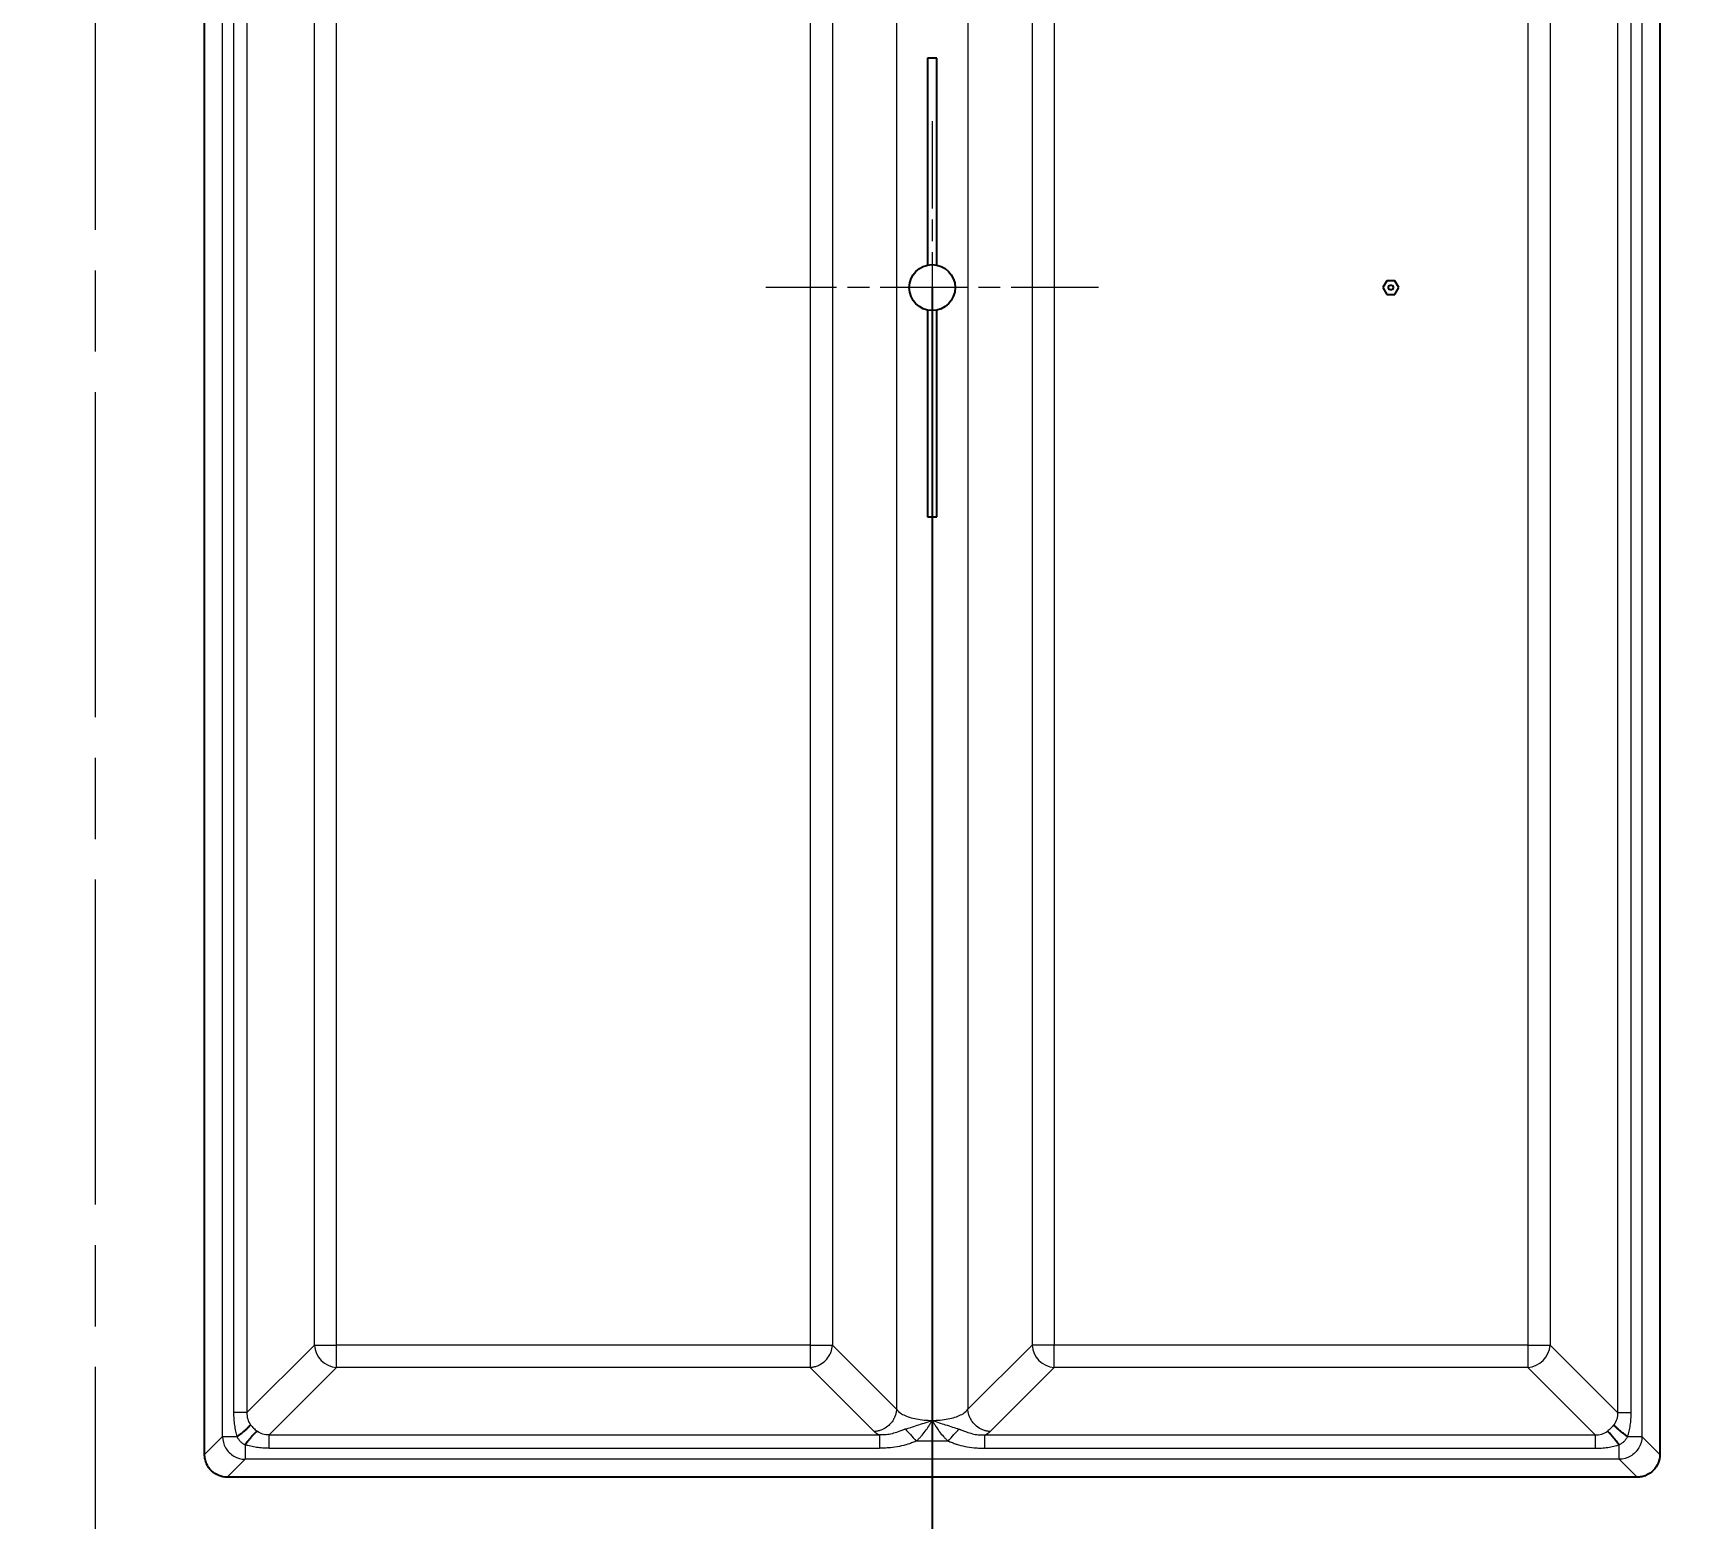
# Model space of a CAD drawing. Header units: millimetres. Extents: x 0 to 1486, y 0 to 1051.
# Drawn here: x 643.4 to 679.69, y 170.41 to 202.79 of the extents above; entities that cross this region are included whole.
import ezdxf

# ---------------------------------------------------------------- set-up
doc = ezdxf.new("R2010")
doc.units = ezdxf.units.MM
doc.header["$LTSCALE"] = 1.25
doc.linetypes.add('CHAIN', pattern=[0.3543, 0.2362, -0.0295, 0.0591, -0.0295])
for name, color, linetype, lineweight, true_color in [('Bemaßungen(DIN)', 7, 'Continuous', 5, 0x262659), ('Mittellinie(DIN)', 7, 'CHAIN', 15, 0x262659), ('Mittelpunktmarkierung(DIN)', 7, 'Continuous', 9, 0x262659), ('Sichtbare Kanten(DIN)', 7, 'Continuous', 25, 0x262659), ('Sichtbare tangentiale Kanten(DIN)', 7, 'Continuous', 15, 0x1a1a3e)]:
    doc.layers.add(name, color=color, linetype=linetype, lineweight=lineweight, true_color=true_color)
doc.styles.add('Aktuell-DINGroßer Text', font='arial.ttf')
doc.dimstyles.new('STANDARD-DIN', dxfattribs={"dimscale": 1.25, "dimtxt": 5.25, "dimasz": 2.5, "dimexe": 3.175, "dimexo": 0, "dimgap": 0.8, "dimtad": 1, "dimrnd": 1e-08, "dimtxsty": 'Aktuell-DINGroßer Text', "dimcen": 0.09, "dimdle": 10, "dimclrd": 256, "dimclre": 256, "dimclrt": 256, "dimazin": 2, "dimtfac": 0.666667, "dimtmove": 0, "dimatfit": 3, "dimfxl": 1, "dimtolj": 1, "dimlwd": 25, "dimlwe": 25, "dimarcsym": 0})

# ---------------------------------------------------------------- blocks, each defined once
blk = doc.blocks.new('_DotSmall')
at = {"color": 0, "linetype": 'ByBlock', "const_width": 0.5}
blk.add_lwpolyline([(-0.0625, 0, 1), (0.0625, 0, 1)], format="xyb", close=True, dxfattribs=at)
blk = doc.blocks.new('*D112')
at = {"layer": 'Bemaßungen(DIN)', "color": 250, "linetype": 'Continuous', "lineweight": 25, "true_color": 0x3f3f3f, "transparency": 16777216}
for p, q in [((626.498, 197.249), (626.498, 74.53)), ((662.998, 197.249), (662.998, 74.53)), ((626.498, 78.499), (662.998, 78.499))]:
    blk.add_line(p, q, dxfattribs=at)
at = {"layer": 'Defpoints', "color": 0, "linetype": 'Continuous', "transparency": 16777216}
for p in [(626.498, 197.249), (662.998, 197.249), (662.998, 78.499)]:
    blk.add_point(p, dxfattribs=at)
at = {"layer": 'Bemaßungen(DIN)', "color": 250, "linetype": 'Continuous', "lineweight": 25, "true_color": 0x3f3f3f, "transparency": 16777216, "xscale": 3.125, "yscale": 3.125, "zscale": 3.125, "rotation": 180}
blk.add_blockref('_DotSmall', (626.498, 78.499), dxfattribs=at)
at = {"layer": 'Bemaßungen(DIN)', "color": 250, "linetype": 'Continuous', "lineweight": 25, "true_color": 0x3f3f3f, "transparency": 16777216, "xscale": 3.125, "yscale": 3.125, "zscale": 3.125}
blk.add_blockref('_DotSmall', (662.998, 78.499), dxfattribs=at)
at = {"layer": 'Bemaßungen(DIN)', "color": 179, "linetype": 'Continuous', "lineweight": 25, "true_color": 0x262659, "transparency": 16777216, "insert": (642.214, 86.061), "char_height": 6.5625, "attachment_point": 1, "style": 'Aktuell-DINGroßer Text'}
blk.add_mtext('\\A1; \\fArial|b0|i0;{\\H6.5625; }', dxfattribs=at)
blk = doc.blocks.new('*D113')
at = {"layer": 'Bemaßungen(DIN)', "color": 250, "linetype": 'Continuous', "lineweight": 25, "true_color": 0x3f3f3f, "transparency": 16777216}
for p, q in [((662.998, 197.249), (662.998, 74.53)), ((696.498, 197.249), (696.498, 74.53)), ((662.998, 78.499), (696.498, 78.499))]:
    blk.add_line(p, q, dxfattribs=at)
at = {"layer": 'Defpoints', "color": 0, "linetype": 'Continuous', "transparency": 16777216}
for p in [(662.998, 197.249), (696.498, 197.249), (696.498, 78.499)]:
    blk.add_point(p, dxfattribs=at)
at = {"layer": 'Bemaßungen(DIN)', "color": 250, "linetype": 'Continuous', "lineweight": 25, "true_color": 0x3f3f3f, "transparency": 16777216, "xscale": 3.125, "yscale": 3.125, "zscale": 3.125, "rotation": 180}
blk.add_blockref('_DotSmall', (662.998, 78.499), dxfattribs=at)
at = {"layer": 'Bemaßungen(DIN)', "color": 250, "linetype": 'Continuous', "lineweight": 25, "true_color": 0x3f3f3f, "transparency": 16777216, "xscale": 3.125, "yscale": 3.125, "zscale": 3.125}
blk.add_blockref('_DotSmall', (696.498, 78.499), dxfattribs=at)
at = {"layer": 'Bemaßungen(DIN)', "color": 179, "linetype": 'Continuous', "lineweight": 25, "true_color": 0x262659, "transparency": 16777216, "insert": (665.668, 87.386), "char_height": 6.5625, "attachment_point": 1, "style": 'Aktuell-DINGroßer Text'}
blk.add_mtext('\\A1;33,5{\\H4.375;±0,1}', dxfattribs=at)
blk = doc.blocks.new('*D126')
at = {"layer": 'Bemaßungen(DIN)', "color": 250, "linetype": 'Continuous', "lineweight": 25, "true_color": 0x3f3f3f, "transparency": 16777216}
for p, q in [((626.498, 193.624), (626.498, 102.655)), ((662.998, 193.624), (662.998, 102.655)), ((629.623, 106.624), (659.873, 106.624))]:
    blk.add_line(p, q, dxfattribs=at)
at = {"layer": 'Bemaßungen(DIN)', "color": 250, "linetype": 'Continuous', "true_color": 0x3f3f3f, "transparency": 16777216}
for points in [[(629.623, 107.145), (629.623, 106.103), (626.498, 106.624)], [(659.873, 107.145), (659.873, 106.103), (662.998, 106.624)]]:
    blk.add_solid(points, dxfattribs=at)
at = {"layer": 'Defpoints', "color": 0, "linetype": 'Continuous', "transparency": 16777216}
for p in [(626.498, 193.624), (662.998, 193.624), (662.998, 106.624)]:
    blk.add_point(p, dxfattribs=at)
at = {"layer": 'Bemaßungen(DIN)', "color": 179, "linetype": 'Continuous', "lineweight": 25, "true_color": 0x262659, "transparency": 16777216, "insert": (630.655, 115.511), "char_height": 6.5625, "attachment_point": 1, "style": 'Aktuell-DINGroßer Text'}
blk.add_mtext('\\A1;36,5{\\H4.375;±0,1}', dxfattribs=at)

msp = doc.modelspace()

# ---------------------------------------------------------------- linework, layer by layer
at = {"layer": 'Mittellinie(DIN)', "ltscale": 23.990969}
msp.add_line((644.7485, 418.0922), (644.7485, 136.0435), dxfattribs=at)
at = {"layer": 'Mittelpunktmarkierung(DIN)', "linetype": 'CHAIN', "ltscale": 6.444903}
for p, q in [((662.9985, 200.8739), (662.9985, 193.6239)), ((666.6235, 197.2489), (659.3735, 197.2489))]:
    msp.add_line(p, q, dxfattribs=at)
at = {"layer": 'Sichtbare Kanten(DIN)'}
for p, q in [((647.1335, 171.809), (647.1335, 222.6887)), ((678.8635, 222.6887), (678.8635, 171.809)), ((662.8985, 202.2489), (662.8985, 197.7388)), ((663.0985, 202.2489), (662.8985, 202.2489)), ((663.0985, 197.7388), (663.0985, 202.2489)), ((672.9119, 197.3989), (672.8253, 197.2489)), ((672.8253, 197.2489), (672.9119, 197.0989)), ((673.0851, 197.3989), (672.9119, 197.3989)), ((672.9119, 197.0989), (673.0851, 197.0989)), ((672.9407, 197.2489), (672.9696, 197.2989)), ((672.9696, 197.1989), (672.9407, 197.2489)), ((672.9696, 197.2989), (673.0273, 197.2989)), ((673.0273, 197.1989), (672.9696, 197.1989)), ((673.0273, 197.2989), (673.0562, 197.2489)), ((673.0562, 197.2489), (673.0273, 197.1989)), ((673.1717, 197.2489), (673.0851, 197.3989)), ((673.0851, 197.0989), (673.1717, 197.2489)), ((662.8985, 196.759), (662.8985, 192.2489)), ((663.0985, 192.2489), (663.0985, 196.759)), ((662.8985, 192.2489), (663.0985, 192.2489)), ((678.3683, 171.3139), (647.6286, 171.3139))]:
    msp.add_line(p, q, dxfattribs=at)
msp.add_circle((662.9985, 197.2489), 0.5, dxfattribs=at)
for points, knots in [([(647.8397, 172.1991), (647.8555, 172.2108), (647.8711, 172.2224), (647.8864, 172.234), (647.9054, 172.2485), (647.924, 172.2629), (647.9417, 172.2769), (647.9524, 172.2854), (647.9628, 172.2937), (647.9728, 172.3019), (647.993, 172.3183), (648.0119, 172.3341), (648.0292, 172.3492), (648.0466, 172.3642), (648.0623, 172.3784), (648.0763, 172.3916), (648.0833, 172.3982), (648.0898, 172.4045), (648.0959, 172.4106), (648.1059, 172.4206), (648.1147, 172.4299), (648.122, 172.4383), (648.1279, 172.4451), (648.1328, 172.4512), (648.1368, 172.4567)], [-1.0769104, -1.0769104, -1.0769104, -1.0769104, -0.9572537, -0.9572537, -0.9572537, -0.8077, -0.8077, -0.8077, -0.7179403, -0.7179403, -0.7179403, -0.5384552, -0.5384552, -0.5384552, -0.3589701, -0.3589701, -0.3589701, -0.2692104, -0.2692104, -0.2692104, -0.1196567, -0.1196567, -0.1196567, 0, 0, 0, 0]), ([(678.1573, 172.1991), (678.1414, 172.2108), (678.1258, 172.2224), (678.1106, 172.234), (678.0915, 172.2485), (678.073, 172.2629), (678.0552, 172.2769), (678.0445, 172.2854), (678.0342, 172.2937), (678.0241, 172.3019), (678.0039, 172.3183), (677.985, 172.3341), (677.9677, 172.3492), (677.9504, 172.3642), (677.9346, 172.3784), (677.9206, 172.3916), (677.9136, 172.3982), (677.9071, 172.4045), (677.9011, 172.4106), (677.891, 172.4206), (677.8822, 172.4299), (677.8749, 172.4383), (677.869, 172.4451), (677.8641, 172.4512), (677.8601, 172.4567)], [-1.0769104, -1.0769104, -1.0769104, -1.0769104, -0.9572537, -0.9572537, -0.9572537, -0.8077, -0.8077, -0.8077, -0.7179403, -0.7179403, -0.7179403, -0.5384552, -0.5384552, -0.5384552, -0.3589701, -0.3589701, -0.3589701, -0.2692104, -0.2692104, -0.2692104, -0.1196567, -0.1196567, -0.1196567, 0, 0, 0, 0]), ([(648.0187, 172.0201), (648.0304, 172.0359), (648.042, 172.0515), (648.0536, 172.0668), (648.0681, 172.0858), (648.0825, 172.1044), (648.0965, 172.1221), (648.105, 172.1328), (648.1133, 172.1432), (648.1215, 172.1532), (648.1379, 172.1734), (648.1537, 172.1923), (648.1687, 172.2096), (648.1838, 172.227), (648.198, 172.2427), (648.2112, 172.2567), (648.2178, 172.2637), (648.2241, 172.2702), (648.2302, 172.2763), (648.2402, 172.2863), (648.2495, 172.2951), (648.2579, 172.3024), (648.2647, 172.3083), (648.2708, 172.3132), (648.2763, 172.3172)], [-1.0769104, -1.0769104, -1.0769104, -1.0769104, -0.9572537, -0.9572537, -0.9572537, -0.8077, -0.8077, -0.8077, -0.7179403, -0.7179403, -0.7179403, -0.5384552, -0.5384552, -0.5384552, -0.3589701, -0.3589701, -0.3589701, -0.2692104, -0.2692104, -0.2692104, -0.1196567, -0.1196567, -0.1196567, 0, 0, 0, 0]), ([(677.9782, 172.0201), (677.9666, 172.0359), (677.9549, 172.0515), (677.9433, 172.0668), (677.9288, 172.0858), (677.9145, 172.1044), (677.9004, 172.1221), (677.892, 172.1328), (677.8836, 172.1432), (677.8754, 172.1532), (677.859, 172.1734), (677.8432, 172.1923), (677.8282, 172.2096), (677.8131, 172.227), (677.7989, 172.2427), (677.7857, 172.2567), (677.7791, 172.2637), (677.7728, 172.2702), (677.7668, 172.2763), (677.7567, 172.2863), (677.7474, 172.2951), (677.739, 172.3024), (677.7323, 172.3083), (677.7261, 172.3132), (677.7206, 172.3172)], [-1.0769104, -1.0769104, -1.0769104, -1.0769104, -0.9572537, -0.9572537, -0.9572537, -0.8077, -0.8077, -0.8077, -0.7179403, -0.7179403, -0.7179403, -0.5384552, -0.5384552, -0.5384552, -0.3589701, -0.3589701, -0.3589701, -0.2692104, -0.2692104, -0.2692104, -0.1196567, -0.1196567, -0.1196567, 0, 0, 0, 0]), ([(647.6286, 171.3139), (647.5646, 171.3139), (647.5002, 171.3263), (647.3823, 171.3741), (647.3286, 171.4091), (647.2377, 171.4972), (647.201, 171.5501), (647.1616, 171.6397), (647.1511, 171.6727), (647.1371, 171.7401), (647.1335, 171.7746), (647.1335, 171.809)], [0, 0, 0, 0, 0.019193526, 0.019193526, 0.038166014, 0.038166014, 0.057250771, 0.057250771, 0.067667509, 0.067667509, 0.078108379, 0.078108379, 0.078108379, 0.078108379]), ([(678.8635, 171.809), (678.8635, 171.745), (678.851, 171.6806), (678.8033, 171.5627), (678.7683, 171.509), (678.6801, 171.4181), (678.6272, 171.3814), (678.5376, 171.342), (678.5046, 171.3315), (678.4372, 171.3175), (678.4028, 171.3139), (678.3683, 171.3139)], [0, 0, 0, 0, 0.019193526, 0.019193526, 0.038166014, 0.038166014, 0.057250771, 0.057250771, 0.067667509, 0.067667509, 0.078108379, 0.078108379, 0.078108379, 0.078108379])]:
    msp.add_open_spline(points, degree=3, knots=knots, dxfattribs=at)
at = {"layer": 'Sichtbare tangentiale Kanten(DIN)'}
for p, q in [((647.5236, 172.1991), (647.5236, 222.2986)), ((678.4734, 222.2986), (678.4734, 172.1991)), ((647.7644, 221.7758), (647.7644, 172.722)), ((648.056, 221.7758), (648.056, 172.722)), ((677.9409, 221.7758), (677.9409, 172.722)), ((678.2325, 221.7758), (678.2325, 172.722)), ((662.2216, 221.7024), (662.2216, 172.7953)), ((663.7753, 221.7024), (663.7753, 172.7953)), ((649.5271, 174.193), (649.5271, 220.3047)), ((650.0126, 174.193), (650.0126, 220.3047)), ((660.3365, 220.3047), (660.3365, 174.193)), ((660.8221, 220.3047), (660.8221, 174.193)), ((665.1749, 220.3047), (665.1749, 174.193)), ((665.6604, 220.3047), (665.6604, 174.193)), ((675.9843, 220.3047), (675.9843, 174.193)), ((676.4699, 220.3047), (676.4699, 174.193)), ((648.056, 172.722), (649.5271, 174.193)), ((649.5271, 174.193), (650.0126, 174.193)), ((660.3365, 174.193), (650.0126, 174.193)), ((650.0126, 173.7075), (650.0126, 174.193)), ((660.3365, 174.193), (660.3365, 173.7075)), ((660.3365, 174.193), (660.8221, 174.193)), ((660.8221, 174.193), (662.2216, 172.7953)), ((665.1749, 174.193), (663.7753, 172.7953)), ((665.6604, 174.193), (665.1749, 174.193)), ((675.9843, 174.193), (665.6604, 174.193)), ((665.6604, 173.7075), (665.6604, 174.193)), ((675.9843, 174.193), (676.4699, 174.193)), ((675.9843, 174.193), (675.9843, 173.7075)), ((677.9409, 172.722), (676.4699, 174.193)), ((648.5416, 172.2364), (650.0126, 173.7075)), ((660.3365, 173.7075), (650.0126, 173.7075)), ((660.3365, 173.7075), (661.7361, 172.3097)), ((665.6604, 173.7075), (664.2608, 172.3097)), ((675.9843, 173.7075), (665.6604, 173.7075)), ((677.4553, 172.2364), (675.9843, 173.7075)), ((648.056, 172.722), (647.7644, 172.722)), ((677.9409, 172.722), (678.2325, 172.722)), ((647.1335, 171.809), (647.5236, 172.1991)), ((648.5416, 172.2364), (661.85, 172.2364)), ((648.5416, 171.9449), (648.5416, 172.2364)), ((661.85, 172.2364), (661.85, 171.9449)), ((663.3459, 172.1001), (662.6512, 172.1001)), ((664.147, 172.2364), (677.4553, 172.2364)), ((664.147, 171.9449), (664.147, 172.2364)), ((677.4553, 172.2364), (677.4553, 171.9449)), ((678.1573, 172.1991), (678.4734, 172.1991)), ((678.8635, 171.809), (678.4734, 172.1991)), ((647.6286, 171.3139), (648.0187, 171.704)), ((677.9782, 171.704), (648.0187, 171.704)), ((648.5416, 171.9449), (661.85, 171.9449)), ((664.147, 171.9449), (677.4553, 171.9449)), ((678.3683, 171.3139), (677.9782, 171.704))]:
    msp.add_line(p, q, dxfattribs=at)
for centre, major_axis, ratio, start_param, end_param in [((650.0126, 174.193), (0.3536, -0.3536), 0.9446321, 3.9554703, 5.4693077), ((665.6604, 174.193), (0.3533, -0.3538), 0.9445654, 3.9561594, 5.4699263), ((675.9843, 174.193), (-0.3536, -0.3536), 0.9446321, 0.8138776, 2.327715), ((662.7928, 172.3683), (1.094, -0.0179), 0.2634519, 3.4077328, 3.677844), ((662.6512, 172.1001), (0.3344, -0.3717), 0.0000692, 3.9311732, 4.7123471), ((663.3458, 172.1), (0.3343, 0.3717), 0.0000692, 4.7125872, 5.493443), ((663.2041, 172.3683), (1.094, 0.0179), 0.2634519, 5.746934, 6.0170452)]:
    msp.add_ellipse(centre, major_axis=major_axis, ratio=ratio, start_param=start_param, end_param=end_param, dxfattribs=at)
for points, knots in [([(660.3365, 173.7075), (660.3482, 173.7081), (660.3599, 173.7092), (660.3716, 173.7107), (660.3949, 173.7138), (660.418, 173.7185), (660.4409, 173.7248), (660.4665, 173.7319), (660.4918, 173.741), (660.5162, 173.7521), (660.5244, 173.7557), (660.5324, 173.7597), (660.5404, 173.7638), (660.5881, 173.7885), (660.6322, 173.8208), (660.6705, 173.8591), (660.7087, 173.8973), (660.741, 173.9414), (660.7657, 173.9892), (660.7699, 173.9971), (660.7738, 174.0052), (660.7775, 174.0133), (660.7885, 174.0378), (660.7977, 174.063), (660.8048, 174.0887), (660.8111, 174.1115), (660.8158, 174.1347), (660.8188, 174.158), (660.8203, 174.1697), (660.8214, 174.1813), (660.8221, 174.193)], [0, 0, 0, 0, 0.0720856, 0.0720856, 0.0720856, 0.2162567, 0.2162567, 0.2162567, 0.3784425, 0.3784425, 0.3784425, 0.4325134, 0.4325134, 0.4325134, 0.7568985, 0.7568985, 0.7568985, 1.0812835, 1.0812835, 1.0812835, 1.1353545, 1.1353545, 1.1353545, 1.2975402, 1.2975402, 1.2975402, 1.4417114, 1.4417114, 1.4417114, 1.5137969, 1.5137969, 1.5137969, 1.5137969]), ([(662.2216, 172.7953), (662.2209, 172.7836), (662.2198, 172.7719), (662.2183, 172.7603), (662.2153, 172.737), (662.2106, 172.7138), (662.2043, 172.691), (662.1972, 172.6653), (662.1881, 172.64), (662.177, 172.6156), (662.1733, 172.6075), (662.1694, 172.5994), (662.1653, 172.5914), (662.1488, 172.5596), (662.1289, 172.5294), (662.1062, 172.5015), (662.0948, 172.4875), (662.0828, 172.4741), (662.07, 172.4613), (662.0573, 172.4486), (662.0439, 172.4365), (662.0299, 172.4251), (661.995, 172.3967), (661.9565, 172.3728), (661.9158, 172.3543), (661.8913, 172.3433), (661.8661, 172.3341), (661.8404, 172.327), (661.8176, 172.3207), (661.7944, 172.316), (661.7711, 172.313), (661.7594, 172.3115), (661.7478, 172.3104), (661.7361, 172.3097)], [-1.5137969, -1.5137969, -1.5137969, -1.5137969, -1.4417114, -1.4417114, -1.4417114, -1.2975402, -1.2975402, -1.2975402, -1.1353545, -1.1353545, -1.1353545, -1.0812835, -1.0812835, -1.0812835, -0.8650268, -0.8650268, -0.8650268, -0.7568985, -0.7568985, -0.7568985, -0.6487701, -0.6487701, -0.6487701, -0.3784425, -0.3784425, -0.3784425, -0.2162567, -0.2162567, -0.2162567, -0.0720856, -0.0720856, -0.0720856, 0, 0, 0, 0]), ([(662.2216, 172.7953), (662.2428, 172.761), (662.2785, 172.7281), (662.3265, 172.6983), (662.3425, 172.6884), (662.3598, 172.6788), (662.3785, 172.6697), (662.4158, 172.6514), (662.4583, 172.6348), (662.5049, 172.6203), (662.5515, 172.6057), (662.6023, 172.5932), (662.6557, 172.5831), (662.7625, 172.5629), (662.8803, 172.5523), (662.9985, 172.5523)], [-1.0975594, -1.0975594, -1.0975594, -1.0975594, -0.8232491, -0.8232491, -0.8232491, -0.7317063, -0.7317063, -0.7317063, -0.5486389, -0.5486389, -0.5486389, -0.3658531, -0.3658531, -0.3658531, 0, 0, 0, 0]), ([(662.9985, 172.5523), (663.1166, 172.5523), (663.2344, 172.5629), (663.3412, 172.5831), (663.3946, 172.5932), (663.4454, 172.6057), (663.492, 172.6203), (663.5387, 172.6348), (663.5811, 172.6514), (663.6184, 172.6697), (663.6371, 172.6788), (663.6544, 172.6884), (663.6704, 172.6983), (663.7184, 172.7281), (663.7541, 172.761), (663.7753, 172.7953)], [0, 0, 0, 0, 0.3658531, 0.3658531, 0.3658531, 0.5486389, 0.5486389, 0.5486389, 0.7317063, 0.7317063, 0.7317063, 0.8232491, 0.8232491, 0.8232491, 1.0975594, 1.0975594, 1.0975594, 1.0975594]), ([(664.2608, 172.3097), (664.2492, 172.3104), (664.2375, 172.3115), (664.2258, 172.313), (664.2025, 172.316), (664.1793, 172.3207), (664.1565, 172.327), (664.1308, 172.3341), (664.1056, 172.3433), (664.0812, 172.3543), (664.0404, 172.3728), (664.0019, 172.3967), (663.967, 172.4251), (663.953, 172.4365), (663.9396, 172.4486), (663.9269, 172.4613), (663.9142, 172.4741), (663.9021, 172.4875), (663.8907, 172.5015), (663.868, 172.5294), (663.8481, 172.5596), (663.8316, 172.5914), (663.8275, 172.5994), (663.8236, 172.6075), (663.8199, 172.6156), (663.8088, 172.64), (663.7997, 172.6653), (663.7926, 172.691), (663.7863, 172.7138), (663.7816, 172.737), (663.7786, 172.7603), (663.7771, 172.7719), (663.776, 172.7836), (663.7753, 172.7953)], [-1.5137969, -1.5137969, -1.5137969, -1.5137969, -1.4417114, -1.4417114, -1.4417114, -1.2975402, -1.2975402, -1.2975402, -1.1353545, -1.1353545, -1.1353545, -0.8650268, -0.8650268, -0.8650268, -0.7568985, -0.7568985, -0.7568985, -0.6487701, -0.6487701, -0.6487701, -0.4325134, -0.4325134, -0.4325134, -0.3784425, -0.3784425, -0.3784425, -0.2162567, -0.2162567, -0.2162567, -0.0720856, -0.0720856, -0.0720856, 0, 0, 0, 0]), ([(647.7644, 172.722), (647.7645, 172.7103), (647.7646, 172.6986), (647.7648, 172.6869), (647.7649, 172.6752), (647.7653, 172.6635), (647.7657, 172.6519), (647.7665, 172.6286), (647.7677, 172.6054), (647.7693, 172.5823), (647.7726, 172.5363), (647.7774, 172.4909), (647.7838, 172.4468), (647.7902, 172.4025), (647.7982, 172.3595), (647.8076, 172.3181), (647.8123, 172.2975), (647.8174, 172.2772), (647.8227, 172.2573), (647.8254, 172.2474), (647.8281, 172.2376), (647.8309, 172.2279), (647.8338, 172.2182), (647.8367, 172.2086), (647.8397, 172.1991)], [0, 0, 0, 0, 0.03321382, 0.03321382, 0.03321382, 0.06641125, 0.06641125, 0.06641125, 0.13277377, 0.13277377, 0.13277377, 0.26517816, 0.26517816, 0.26517816, 0.3981672, 0.3981672, 0.3981672, 0.46455773, 0.46455773, 0.46455773, 0.4977404, 0.4977404, 0.4977404, 0.53089997, 0.53089997, 0.53089997, 0.53089997]), ([(648.056, 172.722), (648.0535, 172.6727), (648.0655, 172.5764), (648.1094, 172.4941), (648.1368, 172.4567)], [0, 0, 0, 0, 0.14249094, 0.285274, 0.285274, 0.285274, 0.285274]), ([(648.1368, 172.4567), (648.1559, 172.4308), (648.1986, 172.3799), (648.2494, 172.337), (648.2763, 172.3172)], [0, 0, 0, 0, 0.09759049, 0.19891575, 0.19891575, 0.19891575, 0.19891575]), ([(662.4157, 172.3618), (662.4251, 172.3648), (662.4345, 172.3678), (662.444, 172.3709), (662.4536, 172.3741), (662.4633, 172.3772), (662.4731, 172.3804), (662.4927, 172.3869), (662.5129, 172.3935), (662.5338, 172.4004), (662.5769, 172.4146), (662.6231, 172.4298), (662.6735, 172.446), (662.7206, 172.461), (662.7712, 172.4769), (662.8247, 172.4942), (662.8523, 172.5031), (662.8807, 172.5123), (662.9098, 172.522), (662.9243, 172.5268), (662.9389, 172.5318), (662.9537, 172.5368), (662.9685, 172.5419), (662.9835, 172.547), (662.9985, 172.5523)], [0, 0, 0, 0, 0.0397614, 0.0397614, 0.0397614, 0.07945706, 0.07945706, 0.07945706, 0.15871475, 0.15871475, 0.15871475, 0.32258978, 0.32258978, 0.32258978, 0.4758974, 0.4758974, 0.4758974, 0.55516805, 0.55516805, 0.55516805, 0.59470833, 0.59470833, 0.59470833, 0.634183, 0.634183, 0.634183, 0.634183]), ([(662.6512, 172.1001), (662.6599, 172.1081), (662.6688, 172.1161), (662.6774, 172.1243), (662.6861, 172.1325), (662.6947, 172.1409), (662.7031, 172.1493), (662.72, 172.1661), (662.7365, 172.1834), (662.7525, 172.201), (662.7858, 172.2376), (662.8173, 172.2758), (662.8471, 172.3152), (662.8749, 172.352), (662.9003, 172.3906), (662.9251, 172.4294), (662.9379, 172.4495), (662.9505, 172.4698), (662.9628, 172.4902), (662.969, 172.5004), (662.9751, 172.5107), (662.981, 172.521), (662.987, 172.5314), (662.9928, 172.5418), (662.9985, 172.5523)], [0, 0, 0, 0, 0.03572785, 0.03572785, 0.03572785, 0.07149694, 0.07149694, 0.07149694, 0.14312062, 0.14312062, 0.14312062, 0.29141532, 0.29141532, 0.29141532, 0.42964001, 0.42964001, 0.42964001, 0.50120862, 0.50120862, 0.50120862, 0.53702584, 0.53702584, 0.53702584, 0.57289678, 0.57289678, 0.57289678, 0.57289678]), ([(662.9985, 172.5523), (663.1005, 172.5166), (663.2642, 172.4654), (663.4475, 172.4059), (663.5382, 172.3756), (663.5812, 172.3617)], [0, 0, 0, 0, 0.26896933, 0.45156768, 0.63416604, 0.63416604, 0.63416604, 0.63416604]), ([(662.9985, 172.5523), (663.0042, 172.5418), (663.0099, 172.5313), (663.0159, 172.521), (663.0218, 172.5107), (663.0279, 172.5004), (663.034, 172.4902), (663.0463, 172.4697), (663.0588, 172.4494), (663.0716, 172.4292), (663.0893, 172.4011), (663.1075, 172.3732), (663.127, 172.3462), (663.1355, 172.3344), (663.1441, 172.3228), (663.1529, 172.3112), (663.1818, 172.2732), (663.2123, 172.2363), (663.2445, 172.201), (663.2606, 172.1834), (663.2771, 172.1661), (663.294, 172.1492), (663.3024, 172.1408), (663.3109, 172.1325), (663.3196, 172.1243), (663.3283, 172.1161), (663.3371, 172.1081), (663.3459, 172.1001)], [0, 0, 0, 0, 0.0358734, 0.0358734, 0.0358734, 0.07170528, 0.07170528, 0.07170528, 0.14331927, 0.14331927, 0.14331927, 0.24303125, 0.24303125, 0.24303125, 0.28653163, 0.28653163, 0.28653163, 0.42986368, 0.42986368, 0.42986368, 0.50150264, 0.50150264, 0.50150264, 0.53727834, 0.53727834, 0.53727834, 0.5730102, 0.5730102, 0.5730102, 0.5730102]), ([(677.8601, 172.4567), (677.841, 172.4308), (677.7983, 172.3799), (677.7475, 172.337), (677.7206, 172.3172)], [0, 0, 0, 0, 0.09759049, 0.19891575, 0.19891575, 0.19891575, 0.19891575]), ([(677.9409, 172.722), (677.9434, 172.6727), (677.9315, 172.5764), (677.8875, 172.4941), (677.8601, 172.4567)], [0, 0, 0, 0, 0.14249094, 0.285274, 0.285274, 0.285274, 0.285274]), ([(678.2325, 172.722), (678.2324, 172.7103), (678.2324, 172.6986), (678.2322, 172.6869), (678.232, 172.6752), (678.2317, 172.6635), (678.2312, 172.6519), (678.2304, 172.6286), (678.2292, 172.6054), (678.2276, 172.5823), (678.2244, 172.5363), (678.2195, 172.4909), (678.2131, 172.4468), (678.2067, 172.4025), (678.1987, 172.3595), (678.1893, 172.3181), (678.1846, 172.2975), (678.1796, 172.2772), (678.1742, 172.2573), (678.1716, 172.2474), (678.1688, 172.2376), (678.166, 172.2279), (678.1631, 172.2182), (678.1602, 172.2086), (678.1573, 172.1991)], [0, 0, 0, 0, 0.03321382, 0.03321382, 0.03321382, 0.06641125, 0.06641125, 0.06641125, 0.13277377, 0.13277377, 0.13277377, 0.26517816, 0.26517816, 0.26517816, 0.3981672, 0.3981672, 0.3981672, 0.46455773, 0.46455773, 0.46455773, 0.4977404, 0.4977404, 0.4977404, 0.53089997, 0.53089997, 0.53089997, 0.53089997]), ([(647.5236, 172.1991), (647.5261, 172.1991), (647.5299, 172.1991), (647.5349, 172.1991), (647.5417, 172.1991), (647.5508, 172.1991), (647.5621, 172.1991), (647.5672, 172.1991), (647.5727, 172.1991), (647.5786, 172.1991), (647.5953, 172.1991), (647.6153, 172.1991), (647.6381, 172.1991), (647.6541, 172.1991), (647.6716, 172.1991), (647.6901, 172.1991), (647.7071, 172.1991), (647.725, 172.1991), (647.7436, 172.1991), (647.7577, 172.1991), (647.7722, 172.1991), (647.787, 172.1991), (647.8042, 172.1991), (647.8218, 172.1991), (647.8397, 172.1991)], [0, 0, 0, 0, 0.1366456, 0.1366456, 0.1366456, 0.3250932, 0.3250932, 0.3250932, 0.4099368, 0.4099368, 0.4099368, 0.6502295, 0.6502295, 0.6502295, 0.8198736, 0.8198736, 0.8198736, 0.9753762, 0.9753762, 0.9753762, 1.0931648, 1.0931648, 1.0931648, 1.2298104, 1.2298104, 1.2298104, 1.2298104]), ([(647.8397, 172.1991), (647.848, 172.182), (647.8669, 172.1467), (647.9079, 172.0936), (647.9626, 172.0493), (647.9996, 172.0294), (648.0187, 172.0201)], [0, 0, 0, 0, 0.06385433, 0.1271103, 0.18750841, 0.25908506, 0.25908506, 0.25908506, 0.25908506]), ([(648.5416, 172.2364), (648.4923, 172.2339), (648.396, 172.2459), (648.3137, 172.2898), (648.2763, 172.3172)], [0, 0, 0, 0, 0.14249094, 0.285274, 0.285274, 0.285274, 0.285274]), ([(662.4157, 172.3618), (662.4084, 172.3594), (662.4012, 172.357), (662.3941, 172.3546), (662.387, 172.3523), (662.3801, 172.3499), (662.3734, 172.3475), (662.3598, 172.3428), (662.3467, 172.338), (662.3339, 172.3334), (662.3057, 172.323), (662.2793, 172.3129), (662.2534, 172.3034), (662.2089, 172.2872), (662.166, 172.2728), (662.1229, 172.2615), (662.0809, 172.2505), (662.0386, 172.2426), (661.9961, 172.2381), (661.9703, 172.2354), (661.9443, 172.234), (661.9184, 172.2338), (661.907, 172.2337), (661.8955, 172.2339), (661.8841, 172.2344), (661.8727, 172.2348), (661.8613, 172.2356), (661.85, 172.2364)], [0, 0, 0, 0, 0.01897228, 0.01897228, 0.01897228, 0.03796594, 0.03796594, 0.03796594, 0.07600353, 0.07600353, 0.07600353, 0.16039524, 0.16039524, 0.16039524, 0.30539712, 0.30539712, 0.30539712, 0.44668431, 0.44668431, 0.44668431, 0.53247752, 0.53247752, 0.53247752, 0.57051482, 0.57051482, 0.57051482, 0.60860001, 0.60860001, 0.60860001, 0.60860001]), ([(662.6512, 172.1001), (662.6441, 172.0973), (662.6372, 172.0945), (662.6302, 172.0917), (662.6232, 172.089), (662.6161, 172.0862), (662.609, 172.0835), (662.5949, 172.078), (662.5806, 172.0727), (662.5662, 172.0673), (662.5373, 172.0568), (662.5078, 172.0465), (662.4775, 172.0369), (662.4742, 172.0358), (662.4709, 172.0348), (662.4676, 172.0337), (662.4093, 172.0156), (662.3479, 171.9995), (662.2834, 171.9864), (662.2205, 171.9736), (662.1547, 171.9636), (662.0871, 171.9567), (662.0824, 171.9562), (662.0778, 171.9557), (662.0731, 171.9553), (662.0365, 171.9518), (661.9995, 171.9492), (661.9622, 171.9474), (661.9436, 171.9466), (661.9249, 171.9459), (661.9062, 171.9455), (661.8875, 171.9451), (661.8687, 171.945), (661.85, 171.9449)], [0, 0, 0, 0, 0.02583351, 0.02583351, 0.02583351, 0.0516036, 0.0516036, 0.0516036, 0.10300036, 0.10300036, 0.10300036, 0.20559562, 0.20559562, 0.20559562, 0.21673382, 0.21673382, 0.21673382, 0.41266739, 0.41266739, 0.41266739, 0.60358148, 0.60358148, 0.60358148, 0.61677746, 0.61677746, 0.61677746, 0.71958411, 0.71958411, 0.71958411, 0.77098124, 0.77098124, 0.77098124, 0.82236981, 0.82236981, 0.82236981, 0.82236981]), ([(663.3459, 172.1001), (663.3529, 172.0973), (663.3599, 172.0945), (663.3669, 172.0917), (663.3739, 172.089), (663.3809, 172.0862), (663.388, 172.0835), (663.4022, 172.078), (663.4164, 172.0727), (663.4309, 172.0673), (663.4597, 172.0567), (663.4892, 172.0465), (663.5195, 172.0368), (663.5228, 172.0358), (663.5261, 172.0347), (663.5295, 172.0337), (663.5877, 172.0155), (663.6491, 171.9995), (663.7137, 171.9864), (663.7765, 171.9736), (663.8423, 171.9636), (663.9099, 171.9567), (663.9146, 171.9562), (663.9192, 171.9557), (663.9239, 171.9553), (663.9604, 171.9518), (663.9974, 171.9492), (664.0347, 171.9474), (664.0533, 171.9466), (664.072, 171.9459), (664.0907, 171.9455), (664.1095, 171.9451), (664.1282, 171.945), (664.147, 171.9449)], [0, 0, 0, 0, 0.02582867, 0.02582867, 0.02582867, 0.05159429, 0.05159429, 0.05159429, 0.10298265, 0.10298265, 0.10298265, 0.20556131, 0.20556131, 0.20556131, 0.21674073, 0.21674073, 0.21674073, 0.4126769, 0.4126769, 0.4126769, 0.60355799, 0.60355799, 0.60355799, 0.61667445, 0.61667445, 0.61667445, 0.7194638, 0.7194638, 0.7194638, 0.77085237, 0.77085237, 0.77085237, 0.82223245, 0.82223245, 0.82223245, 0.82223245]), ([(663.5812, 172.3617), (663.5885, 172.3593), (663.5957, 172.3569), (663.6028, 172.3546), (663.6099, 172.3522), (663.6168, 172.3498), (663.6236, 172.3475), (663.6372, 172.3427), (663.6503, 172.338), (663.663, 172.3333), (663.6912, 172.323), (663.7176, 172.3129), (663.7436, 172.3034), (663.7881, 172.2871), (663.831, 172.2727), (663.8741, 172.2615), (663.9161, 172.2505), (663.9584, 172.2426), (664.0009, 172.2381), (664.0267, 172.2354), (664.0526, 172.234), (664.0785, 172.2338), (664.0899, 172.2337), (664.1014, 172.2339), (664.1128, 172.2344), (664.1242, 172.2348), (664.1356, 172.2356), (664.147, 172.2364)], [0, 0, 0, 0, 0.01897293, 0.01897293, 0.01897293, 0.03796717, 0.03796717, 0.03796717, 0.07600559, 0.07600559, 0.07600559, 0.16042953, 0.16042953, 0.16042953, 0.30545971, 0.30545971, 0.30545971, 0.44674818, 0.44674818, 0.44674818, 0.53248555, 0.53248555, 0.53248555, 0.57052339, 0.57052339, 0.57052339, 0.60860904, 0.60860904, 0.60860904, 0.60860904]), ([(677.4553, 172.2364), (677.5046, 172.2339), (677.6009, 172.2459), (677.6832, 172.2898), (677.7206, 172.3172)], [0, 0, 0, 0, 0.14249094, 0.285274, 0.285274, 0.285274, 0.285274]), ([(678.1573, 172.1991), (678.1489, 172.182), (678.13, 172.1467), (678.089, 172.0936), (678.0344, 172.0493), (677.9973, 172.0294), (677.9782, 172.0201)], [0, 0, 0, 0, 0.06385433, 0.1271103, 0.18750841, 0.25908506, 0.25908506, 0.25908506, 0.25908506]), ([(648.5416, 171.9449), (648.5299, 171.9449), (648.5182, 171.945), (648.5065, 171.9452), (648.4948, 171.9453), (648.4831, 171.9457), (648.4715, 171.9461), (648.4482, 171.9469), (648.425, 171.9481), (648.4019, 171.9497), (648.3559, 171.953), (648.3105, 171.9578), (648.2664, 171.9642), (648.2221, 171.9706), (648.1791, 171.9786), (648.1377, 171.988), (648.117, 171.9927), (648.0968, 171.9978), (648.0769, 172.0031), (648.067, 172.0058), (648.0572, 172.0085), (648.0475, 172.0113), (648.0378, 172.0142), (648.0282, 172.0171), (648.0187, 172.0201)], [0, 0, 0, 0, 0.03321382, 0.03321382, 0.03321382, 0.06641125, 0.06641125, 0.06641125, 0.13277377, 0.13277377, 0.13277377, 0.26517816, 0.26517816, 0.26517816, 0.3981672, 0.3981672, 0.3981672, 0.46455773, 0.46455773, 0.46455773, 0.4977404, 0.4977404, 0.4977404, 0.53089995, 0.53089995, 0.53089995, 0.53089995]), ([(648.0187, 172.0201), (648.0187, 171.9996), (648.0187, 171.9334), (648.0187, 171.832), (648.0187, 171.741), (648.0187, 171.7106), (648.0187, 171.704)], [-0.48919907, -0.48919907, -0.48919907, -0.48919907, -0.42706452, -0.28470968, -0.14235484, 0, 0, 0, 0]), ([(677.4553, 171.9449), (677.4671, 171.9449), (677.4787, 171.945), (677.4904, 171.9452), (677.5021, 171.9453), (677.5138, 171.9457), (677.5254, 171.9461), (677.5487, 171.9469), (677.572, 171.9481), (677.595, 171.9497), (677.6411, 171.953), (677.6865, 171.9578), (677.7305, 171.9642), (677.7748, 171.9706), (677.8178, 171.9786), (677.8592, 171.988), (677.8799, 171.9927), (677.9001, 171.9978), (677.92, 172.0031), (677.9299, 172.0058), (677.9397, 172.0085), (677.9494, 172.0113), (677.9591, 172.0142), (677.9687, 172.0171), (677.9782, 172.0201)], [0, 0, 0, 0, 0.03321382, 0.03321382, 0.03321382, 0.06641125, 0.06641125, 0.06641125, 0.13277377, 0.13277377, 0.13277377, 0.26517816, 0.26517816, 0.26517816, 0.3981672, 0.3981672, 0.3981672, 0.46455773, 0.46455773, 0.46455773, 0.4977404, 0.4977404, 0.4977404, 0.53089995, 0.53089995, 0.53089995, 0.53089995]), ([(677.9782, 171.704), (677.9782, 171.7106), (677.9782, 171.741), (677.9782, 171.832), (677.9782, 171.9334), (677.9782, 171.9996), (677.9782, 172.0201)], [0, 0, 0, 0, 0.14235484, 0.28470968, 0.42706452, 0.48919907, 0.48919907, 0.48919907, 0.48919907])]:
    msp.add_open_spline(points, degree=3, knots=knots, dxfattribs=at)
for points in [[(647.5236, 172.1991), (647.5249, 172.1134), (647.5728, 171.9423), (647.7619, 171.7532), (647.933, 171.7053), (648.0187, 171.704)], [(678.4734, 172.1991), (678.472, 172.1134), (678.4241, 171.9423), (678.235, 171.7532), (678.0639, 171.7053), (677.9782, 171.704)]]:
    msp.add_open_spline(points, degree=3, dxfattribs=at)

# ---------------------------------------------------------------- dimensions: what is measured, and where the dimension line sits
at = {"layer": 'Bemaßungen(DIN)', "color": 250, "linetype": 'Continuous', "lineweight": 25, "true_color": 0x3f3f3f}
dim = msp.add_linear_dim(base=(662.9985, 78.4989), p1=(626.4985, 197.2489), p2=(662.9985, 197.2489), angle=180, text=' \\fArial|b0|i0;{\\H6.5625; }', dimstyle='STANDARD-DIN', override={"dimgap": 0.8, "dimdec": 2, "dimblk1": 'DotSmall', "dimblk2": 'DotSmall', "dimsah": 1, "dimdle": 0, "dimtol": 0, "dimlim": 0, "dimtp": 0.1, "dimtm": 0, "dimtdec": 2, "dimtofl": 0, "dimatfit": 1}, dxfattribs=at)
dim.commit()
dim.dimension.update_dxf_attribs({"geometry": '*D112', "text_midpoint": (644.761, 78.4989), "dimtype": 160})
for base, p1, p2, override, picture, middle in [((696.4985, 78.4989), (662.9985, 197.2489), (696.4985, 197.2489), {"dimgap": 0.8, "dimdec": 2, "dimblk1": 'DotSmall', "dimblk2": 'DotSmall', "dimsah": 1, "dimdle": 0, "dimtol": 1, "dimlim": 0, "dimtp": 0.1, "dimtm": 0.1, "dimtdec": 2, "dimtofl": 0, "dimatfit": 1}, '*D113', (679.761, 78.4989)), ((662.9985, 106.6239), (626.4985, 193.6239), (662.9985, 193.6239), {"dimgap": 0.8, "dimdec": 2, "dimtol": 1, "dimlim": 0, "dimtp": 0.1, "dimtm": 0.1, "dimtdec": 2, "dimtofl": 0, "dimatfit": 1}, '*D126', (644.7485, 106.6239))]:
    dim = msp.add_linear_dim(base=base, p1=p1, p2=p2, angle=180, dimstyle='STANDARD-DIN', override=override, dxfattribs=at)
    dim.commit()
    dim.dimension.update_dxf_attribs({"geometry": picture, "text_midpoint": middle, "dimtype": 160})

doc.saveas('drawing.dxf')
